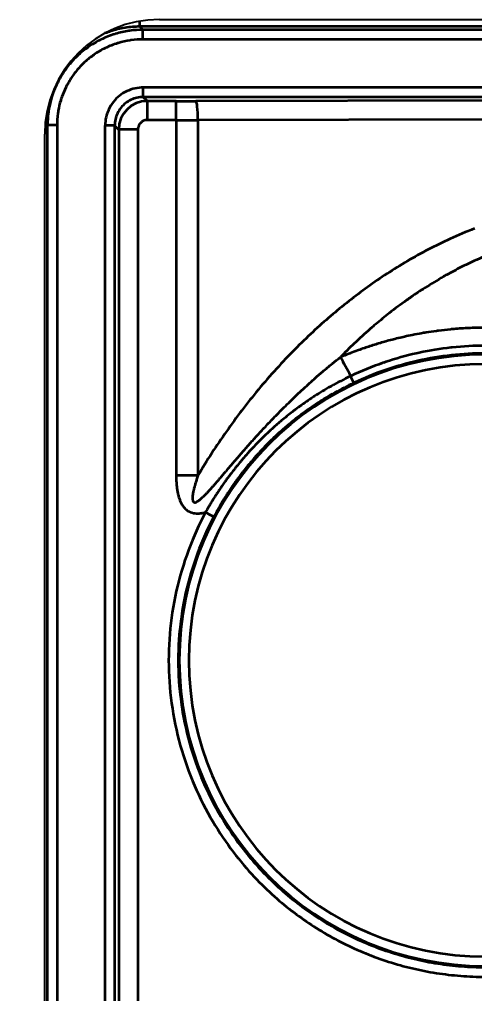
# Model space of a CAD drawing. Header units: millimetres. Extents: x 68 to 2000, y 100 to 2870.
# Drawn here: x 768 to 791.8, y 2176.2 to 2227.2 of the extents above; entities that cross this region are included whole.
import ezdxf

# ---------------------------------------------------------------- set-up
doc = ezdxf.new("R2010")
doc.units = ezdxf.units.MM
doc.header["$LTSCALE"] = 10
for name, color, linetype, lineweight in [('_Sichtbarkanten', 7, 'Continuous', 25), ('Bemaßung (ISO)', 7, 'Continuous', 25), ('Sichtbar schmal (ISO)', 7, 'Continuous', 35)]:
    doc.layers.add(name, color=color, linetype=linetype, lineweight=lineweight)
doc.styles.add('Notiztext (DIN)', font='verdana.ttf')
doc.dimstyles.new('Standard (DIN)', dxfattribs={"dimscale": 10, "dimtxt": 2.5, "dimasz": 2.5, "dimexe": 2, "dimexo": 4, "dimgap": 0.5, "dimtad": 1, "dimdec": 1, "dimrnd": 1e-08, "dimtxsty": 'Notiztext (DIN)', "dimcen": 0.09, "dimclrd": 256, "dimclre": 256, "dimclrt": 256, "dimadec": 0, "dimazin": 2, "dimtfac": 1, "dimtmove": 0, "dimatfit": 3, "dimfxl": 0, "dimtolj": 1, "dimtzin": 0, "dimlwd": -1, "dimlwe": -1, "dimarcsym": 0})

# ---------------------------------------------------------------- blocks, each defined once
blk = doc.blocks.new('*D76')
at = {"layer": 'Bemaßung (ISO)', "transparency": 16777216}
for p, q in [((699.279, 2523.67), (538.409, 2523.67)), ((558.409, 2498.67), (558.409, 2098.672)), ((734.32, 2073.672), (538.409, 2073.672))]:
    blk.add_line(p, q, dxfattribs=at)
for points in [[(554.243, 2498.67), (562.576, 2498.67), (558.409, 2523.67)], [(554.243, 2098.672), (562.576, 2098.672), (558.409, 2073.672)]]:
    blk.add_solid(points, dxfattribs=at)
at = {"layer": 'Defpoints', "color": 0, "transparency": 16777216}
for p in [(739.279, 2523.67), (558.409, 2073.672), (774.32, 2073.672)]:
    blk.add_point(p, dxfattribs=at)
at = {"layer": 'Bemaßung (ISO)', "transparency": 16777216, "insert": (527.385, 2267.66), "char_height": 25, "attachment_point": 1, "rotation": 90, "style": 'Notiztext (DIN)'}
blk.add_mtext('\\A1;450', dxfattribs=at)
blk = doc.blocks.new('*D81')
at = {"layer": 'Bemaßung (ISO)', "transparency": 16777216}
for p, q in [((734.438, 2223.661), (636.709, 2223.661)), ((656.709, 1948.679), (656.709, 2198.661)), ((734.438, 1923.679), (636.709, 1923.679))]:
    blk.add_line(p, q, dxfattribs=at)
for points in [[(652.542, 2198.661), (660.875, 2198.661), (656.709, 2223.661)], [(652.542, 1948.679), (660.875, 1948.679), (656.709, 1923.679)]]:
    blk.add_solid(points, dxfattribs=at)
at = {"layer": 'Defpoints', "color": 0, "transparency": 16777216}
for p in [(656.709, 2223.661), (774.438, 2223.661), (774.438, 1923.679)]:
    blk.add_point(p, dxfattribs=at)
at = {"layer": 'Bemaßung (ISO)', "transparency": 16777216, "insert": (625.668, 2043.415), "char_height": 25, "attachment_point": 1, "rotation": 90, "style": 'Notiztext (DIN)'}
blk.add_mtext('\\A1;300', dxfattribs=at)

msp = doc.modelspace()

# ---------------------------------------------------------------- linework, layer by layer
at = {"layer": '_Sichtbarkanten'}
for p, q in [((775.279, 2227.22), (823.579, 2227.22)), ((769.279, 1926.12), (769.279, 2221.22))]:
    msp.add_line(p, q, dxfattribs=at)
msp.add_arc((775.279, 2221.22), 6, 90, 180, dxfattribs=at)
at = {"layer": 'Sichtbar schmal (ISO)'}
for p, q in [((774.254, 2226.845), (774.254, 2227.132)), ((824.605, 2226.845), (774.254, 2226.845)), ((774.254, 2226.845), (774.42, 2226.678)), ((824.439, 2226.678), (774.42, 2226.678)), ((774.42, 2226.179), (774.42, 2226.678)), ((824.439, 2226.179), (774.42, 2226.179)), ((824.421, 2223.661), (774.438, 2223.661)), ((774.438, 2223.161), (774.438, 2223.661)), ((774.648, 2222.951), (774.438, 2223.161)), ((824.421, 2223.161), (774.438, 2223.161)), ((774.648, 2221.956), (774.648, 2222.951)), ((776.157, 2222.951), (774.648, 2222.951)), ((776.157, 2221.956), (776.157, 2222.951)), ((798.174, 2222.994), (777.184, 2222.952)), ((769.307, 2221.793), (769.421, 2221.679)), ((776.157, 2221.956), (774.648, 2221.956)), ((776.157, 2221.956), (776.157, 2203.349)), ((798.288, 2221.999), (777.298, 2221.957)), ((777.298, 2221.957), (777.298, 2203.349)), ((769.421, 1925.661), (769.421, 2221.679)), ((769.921, 2221.679), (769.421, 2221.679)), ((769.921, 2221.679), (769.921, 1925.661)), ((772.438, 1925.678), (772.438, 2221.662)), ((772.938, 2221.662), (772.438, 2221.662)), ((772.938, 2221.662), (772.938, 1925.678)), ((773.149, 2221.451), (772.938, 2221.662)), ((773.149, 2221.451), (773.153, 2171.286)), ((774.148, 2221.456), (774.153, 2171.292))]:
    msp.add_line(p, q, dxfattribs=at)
for radius in [16.009, 15.509]:
    msp.add_arc((792.329, 2193.67), radius, 90, 270, dxfattribs=at)
for centre, major_axis, ratio, start_param, end_param in [((774.648, 2221.451), (-0.971, -1.143), 0.999883, 3.846197, 5.416718), ((776.157, 2223.108), (-8.998, 0), 0.017452, 1.570798, 1.685192), ((777.184, 2221.952), (-0.002, 1), 0.11413, 4.717362, 6.265617), ((776.157, 2222.108), (-9.998, 0), 0.015186, 1.570796, 1.685187), ((774.148, 2221.451), (-1, 0), 0.005236, 4.712389, 6.265732), ((786.283, 2206.657), (4.738, -8.806), 0.002481, 1.786531, 1.90375), ((785.24, 2208.648), (0.214, -0.452), 0.008852, 0.017454, 1.355227), ((776.157, 2203.297), (-10, 0), 0.005236, 4.598022, 4.712389), ((777.689, 2201.423), (0.442, -0.234), 0.00463, 4.714835, 6.265685)]:
    msp.add_ellipse(centre, major_axis=major_axis, ratio=ratio, start_param=start_param, end_param=end_param, dxfattribs=at)
for points, knots in [([(774.254, 2226.845), (774, 2226.845), (773.743, 2226.825), (773.487, 2226.786), (773.48, 2226.784), (773.472, 2226.783), (773.465, 2226.782), (773.216, 2226.742), (772.967, 2226.683), (772.723, 2226.605), (772.625, 2226.573), (772.528, 2226.539), (772.432, 2226.501)], [0, 0, 0, 0, 0.1, 0.1, 0.1, 0.1027691, 0.1027691, 0.1027691, 0.2, 0.2, 0.2, 0.2390534, 0.2390534, 0.2390534, 0.2390534]), ([(774.42, 2226.678), (774.199, 2226.678), (773.966, 2226.664), (773.723, 2226.63), (773.706, 2226.627), (773.69, 2226.625), (773.673, 2226.622), (773.445, 2226.588), (773.209, 2226.536), (772.972, 2226.464), (772.964, 2226.462), (772.956, 2226.459), (772.948, 2226.457), (772.705, 2226.382), (772.463, 2226.287), (772.228, 2226.172), (772.224, 2226.17), (772.221, 2226.169), (772.218, 2226.167), (771.989, 2226.055), (771.767, 2225.924), (771.558, 2225.778), (771.542, 2225.767), (771.526, 2225.756), (771.51, 2225.744), (771.315, 2225.605), (771.132, 2225.452), (770.96, 2225.288), (770.935, 2225.264), (770.911, 2225.24), (770.886, 2225.215), (770.727, 2225.057), (770.579, 2224.887), (770.443, 2224.708), (770.414, 2224.67), (770.385, 2224.631), (770.357, 2224.592), (770.236, 2224.423), (770.124, 2224.245), (770.025, 2224.061), (769.993, 2224.003), (769.963, 2223.944), (769.934, 2223.885), (769.846, 2223.706), (769.769, 2223.523), (769.705, 2223.339), (769.68, 2223.27), (769.657, 2223.2), (769.636, 2223.13), (769.576, 2222.931), (769.529, 2222.732), (769.495, 2222.538), (769.486, 2222.484), (769.477, 2222.431), (769.47, 2222.378), (769.436, 2222.134), (769.421, 2221.901), (769.421, 2221.679)], [0, 0, 0, 0, 0.1, 0.1, 0.1, 0.106743, 0.106743, 0.106743, 0.2, 0.2, 0.2, 0.203158, 0.203158, 0.203158, 0.298647, 0.298647, 0.298647, 0.3, 0.3, 0.3, 0.392803, 0.392803, 0.392803, 0.4, 0.4, 0.4, 0.487291, 0.487291, 0.487291, 0.5, 0.5, 0.5, 0.582464, 0.582464, 0.582464, 0.6, 0.6, 0.6, 0.675863, 0.675863, 0.675863, 0.7, 0.7, 0.7, 0.772538, 0.772538, 0.772538, 0.8, 0.8, 0.8, 0.87836, 0.87836, 0.87836, 0.9, 0.9, 0.9, 1, 1, 1, 1]), ([(774.42, 2226.179), (774.219, 2226.179), (774.012, 2226.166), (773.793, 2226.135), (773.778, 2226.133), (773.763, 2226.13), (773.748, 2226.128), (773.544, 2226.097), (773.33, 2226.05), (773.117, 2225.986), (773.11, 2225.984), (773.102, 2225.981), (773.095, 2225.979), (772.877, 2225.912), (772.659, 2225.826), (772.447, 2225.723), (772.238, 2225.621), (772.035, 2225.502), (771.844, 2225.368), (771.83, 2225.358), (771.815, 2225.348), (771.801, 2225.338), (771.626, 2225.212), (771.461, 2225.075), (771.306, 2224.927), (771.284, 2224.906), (771.262, 2224.884), (771.239, 2224.862), (771.097, 2224.719), (770.963, 2224.567), (770.84, 2224.405), (770.814, 2224.371), (770.788, 2224.336), (770.763, 2224.3), (770.654, 2224.148), (770.554, 2223.988), (770.464, 2223.823), (770.436, 2223.77), (770.408, 2223.717), (770.382, 2223.663), (770.303, 2223.503), (770.234, 2223.339), (770.176, 2223.173), (770.154, 2223.11), (770.133, 2223.047), (770.114, 2222.984), (770.06, 2222.805), (770.018, 2222.626), (769.988, 2222.452), (769.979, 2222.403), (769.972, 2222.355), (769.965, 2222.307), (769.934, 2222.088), (769.921, 2221.88), (769.921, 2221.679)], [0, 0, 0, 0, 0.1, 0.1, 0.1, 0.106905, 0.106905, 0.106905, 0.2, 0.2, 0.2, 0.203278, 0.203278, 0.203278, 0.298735, 0.298735, 0.298735, 0.39285, 0.39285, 0.39285, 0.4, 0.4, 0.4, 0.48729, 0.48729, 0.48729, 0.5, 0.5, 0.5, 0.582416, 0.582416, 0.582416, 0.6, 0.6, 0.6, 0.67577, 0.67577, 0.67577, 0.7, 0.7, 0.7, 0.772425, 0.772425, 0.772425, 0.8, 0.8, 0.8, 0.878172, 0.878172, 0.878172, 0.9, 0.9, 0.9, 1, 1, 1, 1]), ([(774.438, 2223.661), (774.286, 2223.661), (774.138, 2223.644), (773.993, 2223.611), (773.848, 2223.578), (773.705, 2223.528), (773.57, 2223.463), (773.435, 2223.398), (773.308, 2223.318), (773.191, 2223.225), (773.074, 2223.131), (772.967, 2223.025), (772.874, 2222.908), (772.781, 2222.791), (772.701, 2222.664), (772.636, 2222.529), (772.571, 2222.394), (772.521, 2222.251), (772.488, 2222.105), (772.455, 2221.96), (772.438, 2221.813), (772.438, 2221.662)], [0, 0, 0, 0, 0.142857, 0.142857, 0.142857, 0.285714, 0.285714, 0.285714, 0.428571, 0.428571, 0.428571, 0.571429, 0.571429, 0.571429, 0.714286, 0.714286, 0.714286, 0.857143, 0.857143, 0.857143, 1, 1, 1, 1]), ([(774.648, 2221.956), (774.611, 2221.956), (774.575, 2221.952), (774.539, 2221.944), (774.504, 2221.936), (774.47, 2221.925), (774.437, 2221.909), (774.404, 2221.894), (774.373, 2221.875), (774.344, 2221.853), (774.341, 2221.851), (774.339, 2221.849), (774.337, 2221.847), (774.311, 2221.826), (774.287, 2221.803), (774.266, 2221.778), (774.263, 2221.775), (774.26, 2221.771), (774.257, 2221.768), (774.237, 2221.742), (774.219, 2221.715), (774.204, 2221.686), (774.202, 2221.682), (774.2, 2221.677), (774.198, 2221.673), (774.183, 2221.642), (774.171, 2221.61), (774.163, 2221.577), (774.162, 2221.574), (774.162, 2221.57), (774.161, 2221.567), (774.153, 2221.531), (774.148, 2221.494), (774.148, 2221.456)], [0, 0, 0, 0, 0.140115, 0.140115, 0.140115, 0.278134, 0.278134, 0.278134, 0.416764, 0.416764, 0.416764, 0.428571, 0.428571, 0.428571, 0.554522, 0.554522, 0.554522, 0.571429, 0.571429, 0.571429, 0.695645, 0.695645, 0.695645, 0.714286, 0.714286, 0.714286, 0.844622, 0.844622, 0.844622, 0.857143, 0.857143, 0.857143, 1, 1, 1, 1]), ([(792.339, 2214.836), (791.942, 2214.67), (791.559, 2214.494), (791.196, 2214.315), (790.915, 2214.176), (790.646, 2214.035), (790.383, 2213.89), (790.305, 2213.848), (790.228, 2213.804), (790.152, 2213.761), (789.815, 2213.57), (789.485, 2213.371), (789.162, 2213.165), (788.926, 2213.013), (788.692, 2212.858), (788.462, 2212.699), (788.379, 2212.641), (788.296, 2212.583), (788.213, 2212.524), (787.902, 2212.303), (787.597, 2212.075), (787.297, 2211.839), (787.061, 2211.654), (786.829, 2211.465), (786.601, 2211.272), (786.539, 2211.22), (786.477, 2211.167), (786.416, 2211.114), (786.129, 2210.866), (785.848, 2210.613), (785.572, 2210.352), (785.317, 2210.112), (785.066, 2209.865), (784.82, 2209.612), (784.798, 2209.59), (784.777, 2209.568), (784.755, 2209.546)], [0, 0, 0, 0, 0.125, 0.125, 0.125, 0.221534, 0.221534, 0.221534, 0.25, 0.25, 0.25, 0.375, 0.375, 0.375, 0.466691, 0.466691, 0.466691, 0.5, 0.5, 0.5, 0.625, 0.625, 0.625, 0.723257, 0.723257, 0.723257, 0.75, 0.75, 0.75, 0.875, 0.875, 0.875, 0.98998, 0.98998, 0.98998, 1, 1, 1, 1]), ([(792.339, 2211.083), (792.02, 2211.083), (791.716, 2211.075), (791.43, 2211.061), (791.412, 2211.06), (791.394, 2211.059), (791.376, 2211.059), (791.108, 2211.045), (790.854, 2211.027), (790.614, 2211.005), (790.584, 2211.002), (790.555, 2211), (790.526, 2210.997), (790.301, 2210.976), (790.088, 2210.951), (789.886, 2210.925), (789.847, 2210.92), (789.81, 2210.915), (789.772, 2210.91), (789.584, 2210.885), (789.405, 2210.858), (789.233, 2210.83), (789.189, 2210.823), (789.146, 2210.815), (789.103, 2210.808), (788.944, 2210.781), (788.791, 2210.753), (788.643, 2210.724), (788.596, 2210.715), (788.55, 2210.706), (788.504, 2210.696), (788.366, 2210.668), (788.233, 2210.64), (788.105, 2210.611), (788.056, 2210.6), (788.008, 2210.589), (787.961, 2210.578), (787.839, 2210.55), (787.72, 2210.521), (787.604, 2210.492), (787.556, 2210.48), (787.508, 2210.467), (787.461, 2210.455), (787.348, 2210.426), (787.238, 2210.396), (787.13, 2210.366), (787.083, 2210.353), (787.036, 2210.34), (786.99, 2210.327), (786.882, 2210.296), (786.775, 2210.264), (786.669, 2210.232), (786.624, 2210.218), (786.579, 2210.204), (786.535, 2210.191), (786.428, 2210.157), (786.321, 2210.123), (786.214, 2210.088), (786.172, 2210.074), (786.129, 2210.06), (786.087, 2210.045), (785.977, 2210.008), (785.868, 2209.971), (785.759, 2209.932), (785.719, 2209.918), (785.68, 2209.904), (785.64, 2209.889), (785.52, 2209.846), (785.399, 2209.801), (785.279, 2209.755), (785.251, 2209.744), (785.223, 2209.733), (785.196, 2209.722), (785.048, 2209.665), (784.901, 2209.607), (784.755, 2209.546)], [0, 0, 0, 0, 0.072418, 0.072418, 0.072418, 0.076923, 0.076923, 0.076923, 0.145408, 0.145408, 0.145408, 0.153846, 0.153846, 0.153846, 0.218612, 0.218612, 0.218612, 0.230769, 0.230769, 0.230769, 0.292072, 0.292072, 0.292072, 0.307692, 0.307692, 0.307692, 0.365988, 0.365988, 0.365988, 0.384615, 0.384615, 0.384615, 0.440528, 0.440528, 0.440528, 0.461538, 0.461538, 0.461538, 0.515886, 0.515886, 0.515886, 0.538462, 0.538462, 0.538462, 0.592247, 0.592247, 0.592247, 0.615385, 0.615385, 0.615385, 0.669569, 0.669569, 0.669569, 0.692308, 0.692308, 0.692308, 0.747262, 0.747262, 0.747262, 0.769231, 0.769231, 0.769231, 0.825774, 0.825774, 0.825774, 0.846154, 0.846154, 0.846154, 0.908609, 0.908609, 0.908609, 0.923077, 0.923077, 0.923077, 1, 1, 1, 1]), ([(792.339, 2210.142), (791.758, 2210.142), (791.177, 2210.111), (790.597, 2210.05), (790.572, 2210.047), (790.548, 2210.044), (790.523, 2210.042), (789.972, 2209.981), (789.422, 2209.891), (788.878, 2209.774), (788.826, 2209.763), (788.774, 2209.752), (788.723, 2209.74), (788.182, 2209.618), (787.647, 2209.469), (787.124, 2209.293), (787.072, 2209.276), (787.02, 2209.258), (786.968, 2209.24), (786.394, 2209.042), (785.834, 2208.812), (785.29, 2208.553)], [0, 0, 0, 0, 0.2398081, 0.2398081, 0.2398081, 0.25, 0.25, 0.25, 0.4781749, 0.4781749, 0.4781749, 0.5, 0.5, 0.5, 0.7273602, 0.7273602, 0.7273602, 0.75, 0.75, 0.75, 0.9999989, 0.9999989, 0.9999989, 0.9999989]), ([(777.298, 2203.349), (777.273, 2203.278), (777.25, 2203.211), (777.229, 2203.146), (777.207, 2203.081), (777.188, 2203.02), (777.17, 2202.96), (777.152, 2202.901), (777.135, 2202.844), (777.12, 2202.789), (777.105, 2202.735), (777.091, 2202.682), (777.079, 2202.632), (777.067, 2202.582), (777.057, 2202.535), (777.048, 2202.49), (777.047, 2202.486), (777.046, 2202.483), (777.046, 2202.479), (777.037, 2202.438), (777.031, 2202.398), (777.025, 2202.361), (777.024, 2202.358), (777.024, 2202.354), (777.023, 2202.35), (777.018, 2202.314), (777.014, 2202.28), (777.012, 2202.248), (777.011, 2202.244), (777.011, 2202.241), (777.011, 2202.237), (777.009, 2202.206), (777.008, 2202.178), (777.008, 2202.152), (777.008, 2202.148), (777.008, 2202.145), (777.008, 2202.141), (777.009, 2202.116), (777.011, 2202.094), (777.014, 2202.073), (777.018, 2202.05), (777.023, 2202.03), (777.03, 2202.013), (777.037, 2201.996), (777.046, 2201.981), (777.056, 2201.97), (777.066, 2201.959), (777.078, 2201.95), (777.093, 2201.945), (777.107, 2201.94), (777.124, 2201.938), (777.144, 2201.94), (777.149, 2201.94), (777.153, 2201.941), (777.157, 2201.942), (777.174, 2201.945), (777.193, 2201.951), (777.213, 2201.959), (777.219, 2201.962), (777.225, 2201.964), (777.23, 2201.967), (777.251, 2201.977), (777.274, 2201.99), (777.298, 2202.006), (777.305, 2202.011), (777.313, 2202.016), (777.32, 2202.021), (777.344, 2202.037), (777.37, 2202.057), (777.397, 2202.078), (777.406, 2202.085), (777.415, 2202.093), (777.424, 2202.1), (777.451, 2202.123), (777.479, 2202.148), (777.508, 2202.174), (777.518, 2202.184), (777.529, 2202.193), (777.539, 2202.204), (777.568, 2202.231), (777.599, 2202.26), (777.63, 2202.291), (777.642, 2202.303), (777.654, 2202.315), (777.666, 2202.328), (777.698, 2202.36), (777.73, 2202.393), (777.763, 2202.428), (777.777, 2202.443), (777.791, 2202.458), (777.805, 2202.473), (777.839, 2202.509), (777.873, 2202.546), (777.909, 2202.585), (777.925, 2202.603), (777.941, 2202.621), (777.958, 2202.64), (777.994, 2202.68), (778.031, 2202.722), (778.07, 2202.765), (778.089, 2202.787), (778.108, 2202.808), (778.127, 2202.831), (778.166, 2202.875), (778.207, 2202.922), (778.249, 2202.97), (778.271, 2202.996), (778.293, 2203.021), (778.316, 2203.048), (778.359, 2203.097), (778.403, 2203.149), (778.449, 2203.202), (778.474, 2203.232), (778.5, 2203.262), (778.527, 2203.293), (778.573, 2203.348), (778.621, 2203.404), (778.671, 2203.463), (778.701, 2203.498), (778.731, 2203.533), (778.762, 2203.569), (778.813, 2203.629), (778.865, 2203.69), (778.919, 2203.754), (778.954, 2203.794), (778.989, 2203.836), (779.025, 2203.878), (779.08, 2203.943), (779.137, 2204.009), (779.196, 2204.078), (779.236, 2204.125), (779.277, 2204.172), (779.319, 2204.221), (779.379, 2204.291), (779.441, 2204.362), (779.505, 2204.436), (779.552, 2204.49), (779.6, 2204.545), (779.648, 2204.6), (779.714, 2204.675), (779.781, 2204.752), (779.851, 2204.831), (779.905, 2204.892), (779.96, 2204.954), (780.016, 2205.018), (780.087, 2205.097), (780.16, 2205.179), (780.235, 2205.262), (780.297, 2205.331), (780.361, 2205.401), (780.425, 2205.472), (780.502, 2205.555), (780.581, 2205.641), (780.661, 2205.728), (780.732, 2205.805), (780.805, 2205.882), (780.879, 2205.962), (780.962, 2206.05), (781.047, 2206.14), (781.135, 2206.231), (781.217, 2206.317), (781.301, 2206.404), (781.388, 2206.494), (781.479, 2206.587), (781.572, 2206.682), (781.669, 2206.779), (781.765, 2206.876), (781.865, 2206.975), (781.968, 2207.076), (782.068, 2207.175), (782.173, 2207.277), (782.281, 2207.381), (782.395, 2207.49), (782.513, 2207.603), (782.637, 2207.719), (782.751, 2207.826), (782.87, 2207.935), (782.994, 2208.048), (783.132, 2208.174), (783.276, 2208.303), (783.426, 2208.435), (783.556, 2208.55), (783.691, 2208.667), (783.829, 2208.784), (783.993, 2208.925), (784.162, 2209.066), (784.335, 2209.208), (784.472, 2209.32), (784.612, 2209.433), (784.755, 2209.546)], [0.0000001, 0.0000001, 0.0000001, 0.0000001, 0.0277778, 0.0277778, 0.0277778, 0.0555556, 0.0555556, 0.0555556, 0.0833333, 0.0833333, 0.0833333, 0.1111111, 0.1111111, 0.1111111, 0.1388889, 0.1388889, 0.1388889, 0.1410839, 0.1410839, 0.1410839, 0.1666667, 0.1666667, 0.1666667, 0.1693004, 0.1693004, 0.1693004, 0.1944444, 0.1944444, 0.1944444, 0.1975158, 0.1975158, 0.1975158, 0.2222222, 0.2222222, 0.2222222, 0.2257402, 0.2257402, 0.2257402, 0.25, 0.25, 0.25, 0.2777778, 0.2777778, 0.2777778, 0.3055556, 0.3055556, 0.3055556, 0.3333333, 0.3333333, 0.3333333, 0.3611111, 0.3611111, 0.3611111, 0.366821, 0.366821, 0.366821, 0.3888889, 0.3888889, 0.3888889, 0.3950322, 0.3950322, 0.3950322, 0.4166667, 0.4166667, 0.4166667, 0.42325, 0.42325, 0.42325, 0.4444444, 0.4444444, 0.4444444, 0.4514678, 0.4514678, 0.4514678, 0.4722222, 0.4722222, 0.4722222, 0.4796882, 0.4796882, 0.4796882, 0.5, 0.5, 0.5, 0.5079125, 0.5079125, 0.5079125, 0.5277778, 0.5277778, 0.5277778, 0.5361266, 0.5361266, 0.5361266, 0.5555556, 0.5555556, 0.5555556, 0.5643404, 0.5643404, 0.5643404, 0.5833333, 0.5833333, 0.5833333, 0.5925555, 0.5925555, 0.5925555, 0.6111111, 0.6111111, 0.6111111, 0.6207716, 0.6207716, 0.6207716, 0.6388889, 0.6388889, 0.6388889, 0.6489882, 0.6489882, 0.6489882, 0.6666667, 0.6666667, 0.6666667, 0.6772052, 0.6772052, 0.6772052, 0.6944444, 0.6944444, 0.6944444, 0.7054216, 0.7054216, 0.7054216, 0.7222222, 0.7222222, 0.7222222, 0.733637, 0.733637, 0.733637, 0.75, 0.75, 0.75, 0.7618484, 0.7618484, 0.7618484, 0.7777778, 0.7777778, 0.7777778, 0.7900695, 0.7900695, 0.7900695, 0.8055556, 0.8055556, 0.8055556, 0.8182986, 0.8182986, 0.8182986, 0.8333333, 0.8333333, 0.8333333, 0.8465111, 0.8465111, 0.8465111, 0.8611111, 0.8611111, 0.8611111, 0.8747211, 0.8747211, 0.8747211, 0.8888889, 0.8888889, 0.8888889, 0.9029445, 0.9029445, 0.9029445, 0.9166667, 0.9166667, 0.9166667, 0.9311408, 0.9311408, 0.9311408, 0.9444444, 0.9444444, 0.9444444, 0.95926, 0.95926, 0.95926, 0.9722222, 0.9722222, 0.9722222, 0.9877436, 0.9877436, 0.9877436, 0.9999995, 0.9999995, 0.9999995, 0.9999995]), ([(792.329, 2209.741), (791.739, 2209.741), (791.148, 2209.708), (790.559, 2209.643), (789.97, 2209.578), (789.384, 2209.48), (788.804, 2209.349), (788.224, 2209.219), (787.652, 2209.056), (787.092, 2208.864), (786.532, 2208.671), (785.986, 2208.448), (785.454, 2208.196)], [0, 0, 0, 0, 0.25, 0.25, 0.25, 0.5, 0.5, 0.5, 0.75, 0.75, 0.75, 1, 1, 1, 1]), ([(785.29, 2208.553), (784.93, 2208.382), (784.593, 2208.206), (784.278, 2208.029), (784.267, 2208.023), (784.256, 2208.017), (784.245, 2208.011), (783.943, 2207.84), (783.662, 2207.669), (783.398, 2207.499), (783.379, 2207.487), (783.359, 2207.474), (783.34, 2207.462), (783.088, 2207.298), (782.852, 2207.135), (782.629, 2206.974), (782.604, 2206.956), (782.579, 2206.937), (782.554, 2206.919), (782.342, 2206.764), (782.144, 2206.611), (781.956, 2206.46), (781.927, 2206.437), (781.898, 2206.413), (781.87, 2206.39), (781.692, 2206.246), (781.524, 2206.103), (781.365, 2205.963), (781.334, 2205.936), (781.303, 2205.908), (781.273, 2205.881), (781.123, 2205.747), (780.981, 2205.616), (780.846, 2205.487), (780.814, 2205.456), (780.782, 2205.425), (780.75, 2205.394), (780.623, 2205.271), (780.503, 2205.151), (780.388, 2205.033), (780.356, 2204.999), (780.324, 2204.965), (780.292, 2204.932), (780.184, 2204.82), (780.082, 2204.709), (779.984, 2204.602), (779.952, 2204.566), (779.92, 2204.53), (779.888, 2204.495), (779.797, 2204.392), (779.71, 2204.292), (779.627, 2204.194), (779.595, 2204.157), (779.563, 2204.12), (779.533, 2204.083), (779.455, 2203.99), (779.38, 2203.899), (779.309, 2203.81), (779.278, 2203.772), (779.248, 2203.734), (779.218, 2203.696), (779.152, 2203.612), (779.088, 2203.53), (779.027, 2203.45), (778.997, 2203.41), (778.968, 2203.371), (778.939, 2203.333), (778.882, 2203.257), (778.828, 2203.183), (778.775, 2203.111), (778.747, 2203.071), (778.719, 2203.032), (778.691, 2202.994), (778.643, 2202.926), (778.596, 2202.859), (778.551, 2202.794), (778.524, 2202.755), (778.497, 2202.716), (778.47, 2202.677), (778.429, 2202.616), (778.389, 2202.557), (778.351, 2202.499), (778.325, 2202.46), (778.299, 2202.421), (778.274, 2202.383), (778.239, 2202.329), (778.206, 2202.277), (778.173, 2202.226), (778.148, 2202.187), (778.124, 2202.148), (778.1, 2202.11), (778.07, 2202.063), (778.042, 2202.017), (778.014, 2201.972), (777.99, 2201.934), (777.968, 2201.896), (777.945, 2201.86), (777.914, 2201.809), (777.885, 2201.759), (777.856, 2201.71), (777.84, 2201.683), (777.824, 2201.656), (777.809, 2201.63), (777.766, 2201.556), (777.726, 2201.486), (777.689, 2201.42)], [0, 0, 0, 0, 0.053682, 0.053682, 0.053682, 0.0555556, 0.0555556, 0.0555556, 0.1072944, 0.1072944, 0.1072944, 0.1111111, 0.1111111, 0.1111111, 0.1610038, 0.1610038, 0.1610038, 0.1666667, 0.1666667, 0.1666667, 0.2147914, 0.2147914, 0.2147914, 0.2222222, 0.2222222, 0.2222222, 0.268649, 0.268649, 0.268649, 0.2777778, 0.2777778, 0.2777778, 0.3225646, 0.3225646, 0.3225646, 0.3333333, 0.3333333, 0.3333333, 0.3765511, 0.3765511, 0.3765511, 0.3888889, 0.3888889, 0.3888889, 0.4305707, 0.4305707, 0.4305707, 0.4444444, 0.4444444, 0.4444444, 0.4846301, 0.4846301, 0.4846301, 0.5, 0.5, 0.5, 0.538742, 0.538742, 0.538742, 0.5555556, 0.5555556, 0.5555556, 0.5928863, 0.5928863, 0.5928863, 0.6111111, 0.6111111, 0.6111111, 0.6470396, 0.6470396, 0.6470396, 0.6666667, 0.6666667, 0.6666667, 0.7011479, 0.7011479, 0.7011479, 0.7222222, 0.7222222, 0.7222222, 0.755256, 0.755256, 0.755256, 0.7777778, 0.7777778, 0.7777778, 0.8091167, 0.8091167, 0.8091167, 0.8333333, 0.8333333, 0.8333333, 0.8633671, 0.8633671, 0.8633671, 0.8888889, 0.8888889, 0.8888889, 0.9243502, 0.9243502, 0.9243502, 0.9444444, 0.9444444, 0.9444444, 1, 1, 1, 1]), ([(785.454, 2208.196), (785.104, 2208.031), (784.776, 2207.86), (784.469, 2207.688), (784.459, 2207.682), (784.448, 2207.676), (784.437, 2207.67), (784.143, 2207.504), (783.87, 2207.338), (783.614, 2207.173), (783.595, 2207.16), (783.576, 2207.148), (783.557, 2207.136), (783.312, 2206.976), (783.083, 2206.817), (782.867, 2206.66), (782.843, 2206.642), (782.818, 2206.625), (782.794, 2206.607), (782.589, 2206.455), (782.397, 2206.306), (782.215, 2206.158), (782.187, 2206.136), (782.159, 2206.113), (782.131, 2206.09), (781.959, 2205.949), (781.797, 2205.81), (781.643, 2205.673), (781.613, 2205.646), (781.583, 2205.619), (781.554, 2205.592), (781.409, 2205.461), (781.272, 2205.332), (781.142, 2205.206), (781.111, 2205.176), (781.08, 2205.146), (781.049, 2205.116), (780.927, 2204.995), (780.811, 2204.877), (780.701, 2204.761), (780.669, 2204.728), (780.638, 2204.695), (780.608, 2204.662), (780.504, 2204.552), (780.406, 2204.444), (780.312, 2204.338), (780.281, 2204.303), (780.25, 2204.268), (780.22, 2204.233), (780.133, 2204.133), (780.049, 2204.034), (779.969, 2203.938), (779.939, 2203.901), (779.909, 2203.865), (779.879, 2203.829), (779.805, 2203.737), (779.734, 2203.648), (779.666, 2203.561), (779.636, 2203.523), (779.607, 2203.485), (779.579, 2203.448), (779.515, 2203.365), (779.455, 2203.284), (779.396, 2203.205), (779.368, 2203.167), (779.34, 2203.128), (779.313, 2203.091), (779.259, 2203.016), (779.207, 2202.943), (779.157, 2202.871), (779.13, 2202.832), (779.103, 2202.794), (779.077, 2202.756), (779.031, 2202.689), (778.987, 2202.623), (778.945, 2202.559), (778.919, 2202.52), (778.893, 2202.481), (778.868, 2202.443), (778.829, 2202.383), (778.792, 2202.324), (778.756, 2202.267), (778.731, 2202.228), (778.707, 2202.189), (778.683, 2202.151), (778.65, 2202.098), (778.619, 2202.046), (778.588, 2201.996), (778.564, 2201.957), (778.541, 2201.918), (778.519, 2201.88), (778.491, 2201.833), (778.464, 2201.788), (778.438, 2201.743), (778.416, 2201.704), (778.394, 2201.667), (778.373, 2201.63), (778.344, 2201.579), (778.316, 2201.529), (778.289, 2201.481), (778.274, 2201.453), (778.259, 2201.426), (778.244, 2201.4), (778.204, 2201.326), (778.166, 2201.256), (778.131, 2201.189)], [0, 0, 0, 0, 0.0536826, 0.0536826, 0.0536826, 0.0555556, 0.0555556, 0.0555556, 0.1072953, 0.1072953, 0.1072953, 0.1111111, 0.1111111, 0.1111111, 0.1610047, 0.1610047, 0.1610047, 0.1666667, 0.1666667, 0.1666667, 0.2147924, 0.2147924, 0.2147924, 0.2222222, 0.2222222, 0.2222222, 0.2686501, 0.2686501, 0.2686501, 0.2777778, 0.2777778, 0.2777778, 0.3225659, 0.3225659, 0.3225659, 0.3333333, 0.3333333, 0.3333333, 0.3765526, 0.3765526, 0.3765526, 0.3888889, 0.3888889, 0.3888889, 0.4305722, 0.4305722, 0.4305722, 0.4444444, 0.4444444, 0.4444444, 0.4846318, 0.4846318, 0.4846318, 0.5, 0.5, 0.5, 0.5387438, 0.5387438, 0.5387438, 0.5555556, 0.5555556, 0.5555556, 0.5928883, 0.5928883, 0.5928883, 0.6111111, 0.6111111, 0.6111111, 0.6470417, 0.6470417, 0.6470417, 0.6666667, 0.6666667, 0.6666667, 0.7011503, 0.7011503, 0.7011503, 0.7222222, 0.7222222, 0.7222222, 0.7552584, 0.7552584, 0.7552584, 0.7777778, 0.7777778, 0.7777778, 0.8091193, 0.8091193, 0.8091193, 0.8333333, 0.8333333, 0.8333333, 0.8633691, 0.8633691, 0.8633691, 0.8888889, 0.8888889, 0.8888889, 0.9243535, 0.9243535, 0.9243535, 0.9444444, 0.9444444, 0.9444444, 1, 1, 1, 1]), ([(777.689, 2201.42), (777.356, 2200.791), (777.06, 2200.137), (776.803, 2199.445), (776.547, 2198.753), (776.329, 2198.023), (776.163, 2197.286), (775.998, 2196.548), (775.885, 2195.802), (775.822, 2195.058), (775.759, 2194.314), (775.747, 2193.572), (775.785, 2192.827), (775.823, 2192.082), (775.911, 2191.335), (776.052, 2190.593), (776.192, 2189.851), (776.385, 2189.114), (776.622, 2188.406), (776.859, 2187.697), (777.141, 2187.017), (777.453, 2186.38), (777.765, 2185.743), (778.107, 2185.15), (778.463, 2184.605), (778.82, 2184.06), (779.191, 2183.563), (779.557, 2183.119), (779.923, 2182.675), (780.286, 2182.284), (780.64, 2181.931), (780.994, 2181.578), (781.34, 2181.265), (781.682, 2180.978), (782.025, 2180.69), (782.364, 2180.429), (782.71, 2180.182), (783.055, 2179.936), (783.407, 2179.705), (783.771, 2179.485), (784.135, 2179.266), (784.511, 2179.058), (784.895, 2178.865), (785.279, 2178.672), (785.671, 2178.494), (786.068, 2178.332), (786.465, 2178.17), (786.867, 2178.024), (787.274, 2177.893), (787.681, 2177.763), (788.094, 2177.648), (788.51, 2177.549), (788.927, 2177.45), (789.347, 2177.368), (789.771, 2177.302), (790.194, 2177.236), (790.62, 2177.186), (791.047, 2177.153), (791.473, 2177.119), (791.901, 2177.103), (792.329, 2177.103)], [0, 0, 0, 0, 0.05, 0.05, 0.05, 0.1, 0.1, 0.1, 0.15, 0.15, 0.15, 0.2, 0.2, 0.2, 0.25, 0.25, 0.25, 0.3, 0.3, 0.3, 0.35, 0.35, 0.35, 0.4, 0.4, 0.4, 0.45, 0.45, 0.45, 0.5, 0.5, 0.5, 0.55, 0.55, 0.55, 0.6, 0.6, 0.6, 0.65, 0.65, 0.65, 0.7, 0.7, 0.7, 0.75, 0.75, 0.75, 0.8, 0.8, 0.8, 0.85, 0.85, 0.85, 0.9, 0.9, 0.9, 0.95, 0.95, 0.95, 1, 1, 1, 1])]:
    msp.add_open_spline(points, degree=3, knots=knots, dxfattribs=at)
for points in [[(774.438, 2223.161), (774.325, 2223.161), (774.101, 2223.136), (773.781, 2223.024), (773.495, 2222.844), (773.255, 2222.605), (773.075, 2222.318), (772.963, 2221.998), (772.938, 2221.774), (772.938, 2221.662)], [(791.768, 2216.271), (791.328, 2216.103), (790.482, 2215.746), (789.34, 2215.185), (788.243, 2214.576), (787.19, 2213.921), (786.167, 2213.219), (785.179, 2212.474), (784.23, 2211.694), (783.308, 2210.872), (782.368, 2209.963), (781.397, 2208.94), (780.449, 2207.847), (779.58, 2206.755), (778.783, 2205.665), (778.018, 2204.529), (777.534, 2203.747), (777.298, 2203.349)], [(776.157, 2203.349), (776.157, 2203.264), (776.16, 2203.101), (776.174, 2202.874), (776.198, 2202.662), (776.23, 2202.466), (776.273, 2202.283), (776.325, 2202.114), (776.387, 2201.961), (776.459, 2201.823), (776.541, 2201.705), (776.632, 2201.603), (776.732, 2201.52), (776.844, 2201.452), (776.977, 2201.399), (777.133, 2201.366), (777.307, 2201.358), (777.493, 2201.376), (777.622, 2201.403), (777.689, 2201.42)], [(778.131, 2201.189), (777.81, 2200.583), (777.233, 2199.309), (776.601, 2197.187), (776.271, 2195.017), (776.236, 2192.857), (776.492, 2190.683), (777.052, 2188.54), (777.873, 2186.561), (778.868, 2184.834), (779.947, 2183.39), (781, 2182.25), (782.007, 2181.338), (782.994, 2180.577), (784.017, 2179.905), (785.112, 2179.299), (786.251, 2178.782), (787.421, 2178.357), (788.621, 2178.023), (789.845, 2177.782), (791.084, 2177.638), (791.914, 2177.605), (792.329, 2177.605)]]:
    msp.add_open_spline(points, degree=3, dxfattribs=at)

# ---------------------------------------------------------------- dimensions: what is measured, and where the dimension line sits
at = {"layer": 'Bemaßung (ISO)'}
for base, p1, p2, picture, middle in [((558.409, 2073.672), (739.279, 2523.67), (774.32, 2073.672), '*D76', (558.409, 2298.671)), ((656.709, 2223.661), (774.438, 1923.679), (774.438, 2223.661), '*D81', (656.709, 2073.67))]:
    dim = msp.add_linear_dim(base=base, p1=p1, p2=p2, angle=90, dimstyle='Standard (DIN)', override={"dimdec": 1, "dimtp": 0, "dimtm": 0, "dimtdec": 2, "dimtofl": 0, "dimatfit": 1}, dxfattribs=at)
    dim.commit()
    dim.dimension.update_dxf_attribs({"geometry": picture, "text_midpoint": middle, "dimtype": 160})

doc.saveas('drawing.dxf')
